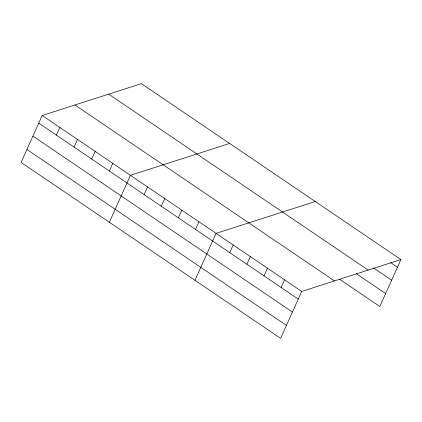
<?xml version="1.0" encoding="UTF-8"?>
<svg xmlns="http://www.w3.org/2000/svg" width="422" height="422" viewBox="0 0 422 422"><rect width="100%" height="100%" fill="white"/><g stroke="black" fill="none" stroke-linecap="round" stroke-linejoin="round"><path stroke-width="0.63" d="M42.195 115.496L21.1 162.428L280.604 338.36L301.698 291.428L400.9 259.572L141.396 83.64L42.195 115.496L301.698 291.428M56.395 135.119L59.84 127.46M74.04 147.083L77.484 139.424M91.69 159.047L95.129 151.387M109.335 171.01L112.779 163.351M109.33 222.246L130.424 175.309L229.626 143.459M144.108 194.584L147.552 186.925M161.236 206.194L164.68 198.535M178.364 217.81L181.803 210.145M195.492 229.42L198.931 221.756M194.969 280.303L216.059 233.371L315.266 201.516M229.742 252.641L233.187 244.982M246.87 264.251L250.315 256.592M263.998 275.867L267.442 268.202M281.126 287.477L284.57 279.812M400.9 259.572L379.805 306.504L339.668 279.29M390.498 262.516L397.455 267.231M373.433 267.854L391.632 280.192M108.66 94.153L368.163 270.085M356.194 273.588L385.634 293.543M74.931 104.983L334.435 280.915M38.75 123.155L298.254 299.087M32.927 136.116L292.43 312.048M26.924 149.467L286.427 325.399"/></g></svg>
